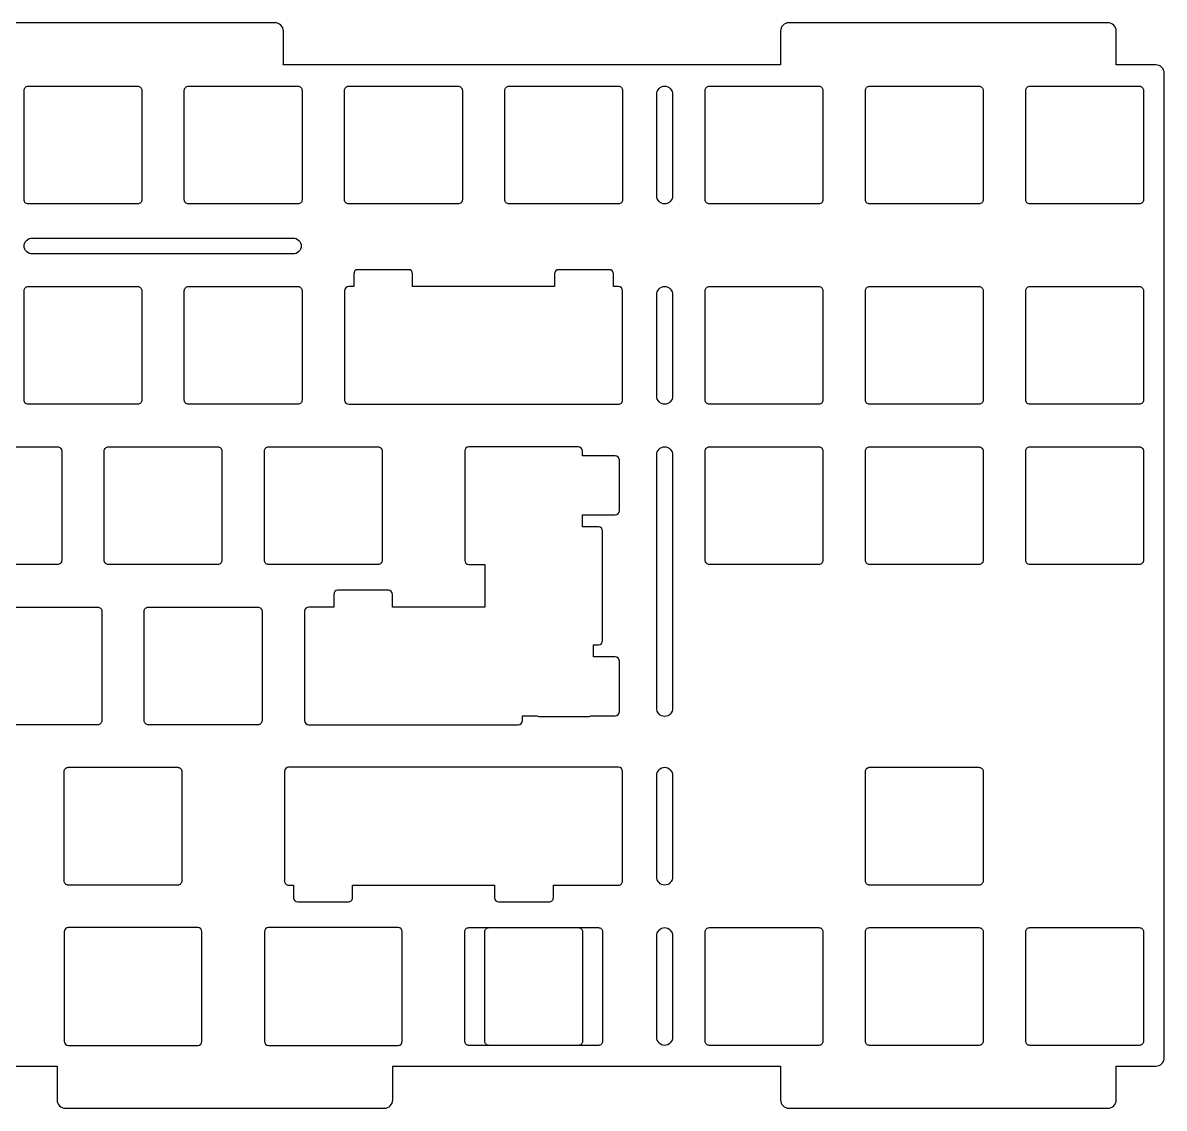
# Model space of a CAD drawing. Header units: millimetres. Extents: x 8 to 355, y 3 to 132.
# Drawn here: x 219.5 to 355.1, y 3.5 to 132.5 of the extents above; entities that cross this region are included whole.
import ezdxf

# ---------------------------------------------------------------- set-up
doc = ezdxf.new("R2010")
doc.units = ezdxf.units.MM
for name, color, linetype in [('Layer_1', 7, 'CONTINUOUS'), ('Layer_2', 7, 'CONTINUOUS'), ('Layer_3', 7, 'CONTINUOUS')]:
    doc.layers.add(name, color=color, linetype=linetype)

msp = doc.modelspace()

# ---------------------------------------------------------------- linework, layer by layer
at = {"layer": 'Layer_1', "color": 4}
for p, q in [((249.42492, 132.475089), (211.5249, 132.475089)), ((348.42491, 132.475089), (310.5249, 132.475089)), ((250.42485, 127.57513), (250.42485, 131.475151)), ((309.52445, 131.475151), (309.52445, 127.57513)), ((349.42485, 127.57513), (349.42485, 131.475151)), ((309.53475, 127.474878), (250.41485, 127.474878)), ((354.12485, 127.474878), (349.41455, 127.474878)), ((355.12479, 9.47485), (355.12479, 126.474939)), ((65.415165, 8.47491), (223.53468, 8.47491)), ((223.52468, 8.37521), (223.52468, 4.47519)), ((263.41457, 8.47491), (309.53475, 8.47491)), ((263.42457, 4.47519), (263.42457, 8.37521)), ((309.52445, 8.37521), (309.52445, 4.47519)), ((349.41455, 8.47491), (354.12485, 8.47491)), ((349.42485, 4.47519), (349.42485, 8.37521)), ((224.52462, 3.47525), (262.42463, 3.47525)), ((310.5249, 3.47525), (348.42491, 3.47525))]:
    msp.add_line(p, q, dxfattribs=at)
for points in [[(250.42485, 131.475151), (250.42485, 132.029148), (249.97887, 132.475089), (249.42492, 132.475089)], [(310.5249, 132.475089), (309.9709, 132.475089), (309.52445, 132.029148), (309.52445, 131.475151)], [(349.42485, 131.475151), (349.42485, 132.029148), (348.97891, 132.475089), (348.42491, 132.475089)], [(250.41485, 127.474878), (250.41785, 127.50832), (250.42485, 127.540777), (250.42485, 127.57513)], [(309.52445, 127.57513), (309.52445, 127.540768), (309.53145, 127.508328), (309.53475, 127.474878)], [(349.41455, 127.474878), (349.41755, 127.508328), (349.42485, 127.540768), (349.42485, 127.57513)], [(355.12479, 126.474939), (355.12479, 127.028935), (354.67885, 127.474878), (354.12485, 127.474878)], [(223.53468, 8.47491), (223.53168, 8.44161), (223.52468, 8.40931), (223.52468, 8.37521)], [(263.42457, 8.37521), (263.42457, 8.40941), (263.41757, 8.44171), (263.41457, 8.47491)], [(309.53475, 8.47491), (309.53175, 8.44161), (309.52445, 8.40941), (309.52445, 8.37521)], [(349.42485, 8.37521), (349.42485, 8.40941), (349.41785, 8.44171), (349.41455, 8.47491)], [(354.12485, 8.47491), (354.67885, 8.47491), (355.12479, 8.92085), (355.12479, 9.47485)], [(223.52468, 4.47519), (223.52468, 3.92119), (223.97062, 3.47525), (224.52462, 3.47525)], [(262.42463, 3.47525), (262.97863, 3.47525), (263.42457, 3.92119), (263.42457, 4.47519)], [(309.52445, 4.47519), (309.52445, 3.92119), (309.9709, 3.47525), (310.5249, 3.47525)], [(348.42491, 3.47525), (348.97891, 3.47525), (349.42485, 3.92119), (349.42485, 4.47519)]]:
    msp.add_open_spline(points, degree=3, dxfattribs=at)
at = {"layer": 'Layer_2', "color": 2}
for p, q in [((220.1, 124.95), (233.1, 124.95)), ((220.1, 124.95), (220.1, 124.95)), ((239.15, 124.95), (252.15, 124.95)), ((239.15, 124.95), (239.15, 124.95)), ((258.2, 124.95), (271.2, 124.95)), ((258.2, 124.95), (258.2, 124.95)), ((277.25, 124.95), (290.25, 124.95)), ((277.25, 124.95), (277.25, 124.95)), ((301.063, 124.95), (314.063, 124.95)), ((301.063, 124.95), (301.063, 124.95)), ((320.113, 124.95), (333.113, 124.95)), ((320.113, 124.95), (320.113, 124.95)), ((339.163, 124.95), (352.163, 124.95)), ((339.163, 124.95), (339.163, 124.95)), ((219.6, 111.45), (219.6, 124.45)), ((233.6, 124.45), (233.6, 111.45)), ((238.65, 111.45), (238.65, 124.45)), ((252.65, 124.45), (252.65, 111.45)), ((257.7, 111.45), (257.7, 124.45)), ((271.7, 124.45), (271.7, 111.45)), ((276.75, 111.45), (276.75, 124.45)), ((290.75, 124.45), (290.75, 111.45)), ((300.563, 111.45), (300.563, 124.45)), ((314.563, 124.45), (314.563, 111.45)), ((319.613, 111.45), (319.613, 124.45)), ((333.613, 124.45), (333.613, 111.45)), ((338.663, 111.45), (338.663, 124.45)), ((352.663, 124.45), (352.663, 111.45)), ((233.1, 110.95), (220.1, 110.95)), ((252.15, 110.95), (239.15, 110.95)), ((271.2, 110.95), (258.2, 110.95)), ((290.25, 110.95), (277.25, 110.95)), ((314.063, 110.95), (301.063, 110.95)), ((333.113, 110.95), (320.113, 110.95)), ((352.163, 110.95), (339.163, 110.95)), ((265.28717, 103.136829), (259.28702, 103.136829)), ((289.16323, 103.136829), (283.16308, 103.136829)), ((258.78679, 102.637118), (258.78679, 101.136951)), ((265.78688, 101.136951), (265.78688, 102.637118)), ((282.66285, 102.637118), (282.66285, 101.136951)), ((289.66294, 101.136951), (289.66294, 102.637118)), ((219.6, 87.637), (219.6, 100.637)), ((220.1, 101.137), (233.1, 101.137)), ((220.1, 101.137), (220.1, 101.137)), ((233.6, 100.637), (233.6, 87.637)), ((238.65, 87.637), (238.65, 100.637)), ((239.15, 101.137), (252.15, 101.137)), ((239.15, 101.137), (239.15, 101.137)), ((252.65, 100.637), (252.65, 87.637)), ((257.70003, 100.63724), (257.70003, 87.637)), ((258.78679, 101.136951), (258.19974, 101.136951)), ((267.72474, 101.136951), (265.78688, 101.136951)), ((271.19998, 101.136951), (267.72474, 101.136951)), ((277.24974, 101.136951), (271.19998, 101.136951)), ((280.72498, 101.136951), (277.24974, 101.136951)), ((282.66285, 101.136951), (280.72498, 101.136951)), ((290.24998, 101.136951), (289.66294, 101.136951)), ((290.75021, 87.637), (290.75021, 100.63724)), ((300.563, 87.637), (300.563, 100.637)), ((301.063, 101.137), (314.063, 101.137)), ((301.063, 101.137), (301.063, 101.137)), ((314.563, 100.637), (314.563, 87.637)), ((319.613, 87.637), (319.613, 100.637)), ((320.113, 101.137), (333.113, 101.137)), ((320.113, 101.137), (320.113, 101.137)), ((333.613, 100.637), (333.613, 87.637)), ((338.663, 87.637), (338.663, 100.637)), ((339.163, 101.137), (352.163, 101.137)), ((339.163, 101.137), (339.163, 101.137)), ((352.663, 100.637), (352.663, 87.637)), ((233.1, 87.137), (220.1, 87.137)), ((252.15, 87.137), (239.15, 87.137)), ((258.19974, 87.136772), (267.72474, 87.136772)), ((267.72474, 87.136772), (271.19998, 87.136772)), ((271.19998, 87.136772), (277.24974, 87.136772)), ((277.24974, 87.136772), (280.72498, 87.136772)), ((280.72498, 87.136772), (290.24998, 87.136772)), ((314.063, 87.137), (301.063, 87.137)), ((333.113, 87.137), (320.113, 87.137)), ((352.163, 87.137), (339.163, 87.137)), ((210.575, 82.087), (223.575, 82.087)), ((224.075, 81.587), (224.075, 68.587)), ((229.125, 68.587), (229.125, 81.587)), ((229.625, 82.087), (242.625, 82.087)), ((229.625, 82.087), (229.625, 82.087)), ((243.125, 81.587), (243.125, 68.587)), ((248.175, 68.587), (248.175, 81.587)), ((248.675, 82.087), (261.675, 82.087)), ((248.675, 82.087), (248.675, 82.087)), ((262.175, 81.587), (262.175, 68.587)), ((271.98805, 81.58724), (271.98805, 68.587)), ((285.488, 82.086951), (272.48776, 82.086951)), ((285.98823, 81.000195), (285.98823, 81.58724)), ((300.563, 68.587), (300.563, 81.587)), ((301.063, 82.087), (314.063, 82.087)), ((301.063, 82.087), (301.063, 82.087)), ((314.563, 81.587), (314.563, 68.587)), ((319.613, 68.587), (319.613, 81.587)), ((320.113, 82.087), (333.113, 82.087)), ((320.113, 82.087), (320.113, 82.087)), ((333.613, 81.587), (333.613, 68.587)), ((338.663, 68.587), (338.663, 81.587)), ((339.163, 82.087), (352.163, 82.087)), ((339.163, 82.087), (339.163, 82.087)), ((352.663, 81.587), (352.663, 68.587)), ((289.86913, 81.000195), (285.98823, 81.000195)), ((290.36884, 74.499817), (290.36884, 80.499967)), ((285.98823, 72.561951), (285.98823, 74.000106)), ((285.98823, 74.000106), (289.86913, 74.000106)), ((287.86925, 72.561951), (285.98823, 72.561951)), ((288.36896, 59.062), (288.36896, 72.06224)), ((223.575, 68.087), (210.575, 68.087)), ((242.625, 68.087), (229.625, 68.087)), ((261.675, 68.087), (248.675, 68.087)), ((272.48776, 68.086772), (274.36878, 68.086772)), ((274.36878, 68.086772), (274.36878, 63.036951)), ((314.063, 68.087), (301.063, 68.087)), ((333.113, 68.087), (320.113, 68.087)), ((352.163, 68.087), (339.163, 68.087)), ((256.40605, 64.537118), (256.40605, 63.036951)), ((262.90592, 65.036829), (256.90577, 65.036829)), ((263.40614, 63.036951), (263.40614, 64.537118)), ((215.338, 63.037), (228.338, 63.037)), ((228.838, 62.537), (228.838, 49.537)), ((233.888, 49.537), (233.888, 62.537)), ((234.388, 63.037), (247.388, 63.037)), ((234.388, 63.037), (234.388, 63.037)), ((247.888, 62.537), (247.888, 49.537)), ((252.93805, 62.53724), (252.93805, 49.537)), ((256.40605, 63.036951), (253.43776, 63.036951)), ((265.34401, 63.036951), (263.40614, 63.036951)), ((266.438, 63.036951), (265.34401, 63.036951)), ((274.36878, 63.036951), (266.438, 63.036951)), ((287.28221, 57.124133), (287.28221, 58.561772)), ((287.28221, 58.561772), (287.86925, 58.561772)), ((289.86913, 57.124133), (287.28221, 57.124133)), ((290.36884, 50.623755), (290.36884, 56.623905)), ((228.338, 49.037), (215.338, 49.037)), ((247.388, 49.037), (234.388, 49.037)), ((253.43776, 49.036772), (265.34401, 49.036772)), ((265.34401, 49.036772), (266.438, 49.036772)), ((266.438, 49.036772), (278.34425, 49.036772)), ((278.84396, 49.537), (278.84396, 50.124044)), ((278.84396, 50.124044), (280.57202, 50.124044)), ((280.78183, 50.037224), (286.78198, 50.037224)), ((286.99178, 50.124044), (289.86913, 50.124044)), ((224.363, 30.487), (224.363, 43.487)), ((224.863, 43.987), (237.863, 43.987)), ((224.863, 43.987), (224.863, 43.987)), ((238.363, 43.487), (238.363, 30.487)), ((250.55577, 43.48724), (250.55577, 30.487)), ((260.58099, 43.986951), (251.05599, 43.986951)), ((264.05623, 43.986951), (260.58099, 43.986951)), ((272.59886, 43.986951), (264.05623, 43.986951)), ((273.58123, 43.986951), (272.59886, 43.986951)), ((277.24974, 43.986951), (273.58123, 43.986951)), ((278.65276, 43.986951), (277.24974, 43.986951)), ((290.24998, 43.986951), (278.65276, 43.986951)), ((290.75021, 30.487), (290.75021, 43.48724)), ((319.613, 30.487), (319.613, 43.487)), ((320.113, 43.987), (333.113, 43.987)), ((320.113, 43.987), (320.113, 43.987)), ((333.613, 43.487), (333.613, 30.487)), ((237.863, 29.987), (224.863, 29.987)), ((251.05599, 29.98677), (251.64304, 29.98677)), ((251.64304, 29.98677), (251.64304, 28.48712)), ((258.64313, 28.48712), (258.64313, 29.98677)), ((258.64313, 29.98677), (260.58099, 29.98677)), ((260.58099, 29.98677), (264.05623, 29.98677)), ((264.05623, 29.98677), (272.59886, 29.98677)), ((272.59886, 29.98677), (273.58123, 29.98677)), ((273.58123, 29.98677), (275.5191, 29.98677)), ((275.5191, 29.98677), (275.5191, 28.48712)), ((282.51919, 28.48712), (282.51919, 29.98677)), ((282.51919, 29.98677), (290.24998, 29.98677)), ((333.113, 29.987), (320.113, 29.987)), ((252.14275, 27.98689), (258.1429, 27.98689)), ((276.01881, 27.98689), (282.01896, 27.98689)), ((224.36305, 24.43724), (224.36305, 11.437)), ((227.24401, 24.93695), (224.86276, 24.93695)), ((237.863, 24.93695), (227.24401, 24.93695)), ((240.24425, 24.93695), (237.863, 24.93695)), ((240.74396, 11.437), (240.74396, 24.43724)), ((248.17503, 24.43724), (248.17503, 11.437)), ((251.05599, 24.93695), (248.67474, 24.93695)), ((261.67498, 24.93695), (251.05599, 24.93695)), ((264.05623, 24.93695), (261.67498, 24.93695)), ((264.55594, 11.437), (264.55594, 24.43724)), ((271.988, 11.437), (271.988, 24.437)), ((272.488, 24.937), (285.488, 24.937)), ((272.488, 24.937), (272.488, 24.937)), ((274.369, 11.437), (274.369, 24.437)), ((274.869, 24.937), (287.869, 24.937)), ((274.869, 24.937), (274.869, 24.937)), ((285.988, 24.437), (285.988, 11.437)), ((288.369, 24.437), (288.369, 11.437)), ((300.563, 11.437), (300.563, 24.437)), ((301.063, 24.937), (314.063, 24.937)), ((301.063, 24.937), (301.063, 24.937)), ((314.563, 24.437), (314.563, 11.437)), ((319.613, 11.437), (319.613, 24.437)), ((320.113, 24.937), (333.113, 24.937)), ((320.113, 24.937), (320.113, 24.937)), ((333.613, 24.437), (333.613, 11.437)), ((338.663, 11.437), (338.663, 24.437)), ((339.163, 24.937), (352.163, 24.937)), ((339.163, 24.937), (339.163, 24.937)), ((352.663, 24.437), (352.663, 11.437)), ((224.86276, 10.93677), (227.24401, 10.93677)), ((227.24401, 10.93677), (237.863, 10.93677)), ((237.863, 10.93677), (240.24425, 10.93677)), ((248.67474, 10.93677), (251.05599, 10.93677)), ((251.05599, 10.93677), (261.67498, 10.93677)), ((261.67498, 10.93677), (264.05623, 10.93677)), ((285.488, 10.937), (272.488, 10.937)), ((287.869, 10.937), (274.869, 10.937)), ((314.063, 10.937), (301.063, 10.937)), ((333.113, 10.937), (320.113, 10.937)), ((352.163, 10.937), (339.163, 10.937))]:
    msp.add_line(p, q, dxfattribs=at)
for points in [[(219.746447, 124.803553), (219.840215, 124.897322), (219.967392, 124.95), (220.1, 124.95)], [(233.1, 124.95), (233.232608, 124.95), (233.359785, 124.897322), (233.453553, 124.803553)], [(238.796447, 124.803553), (238.890215, 124.897322), (239.017392, 124.95), (239.15, 124.95)], [(252.15, 124.95), (252.282608, 124.95), (252.409785, 124.897322), (252.503553, 124.803553)], [(257.846447, 124.803553), (257.940215, 124.897322), (258.067392, 124.95), (258.2, 124.95)], [(271.2, 124.95), (271.332608, 124.95), (271.459785, 124.897322), (271.553553, 124.803553)], [(276.896447, 124.803553), (276.990215, 124.897322), (277.117392, 124.95), (277.25, 124.95)], [(290.25, 124.95), (290.382608, 124.95), (290.509785, 124.897322), (290.603553, 124.803553)], [(300.709447, 124.803553), (300.803215, 124.897322), (300.930392, 124.95), (301.063, 124.95)], [(314.063, 124.95), (314.195608, 124.95), (314.322785, 124.897322), (314.416553, 124.803553)], [(319.759447, 124.803553), (319.853215, 124.897322), (319.980392, 124.95), (320.113, 124.95)], [(333.113, 124.95), (333.245608, 124.95), (333.372785, 124.897322), (333.466553, 124.803553)], [(338.809447, 124.803553), (338.903215, 124.897322), (339.030392, 124.95), (339.163, 124.95)], [(352.163, 124.95), (352.295608, 124.95), (352.422785, 124.897322), (352.516553, 124.803553)], [(219.6, 124.45), (219.6, 124.582608), (219.652678, 124.709785), (219.746447, 124.803553)], [(233.453553, 124.803553), (233.547322, 124.709785), (233.6, 124.582608), (233.6, 124.45)], [(238.65, 124.45), (238.65, 124.582608), (238.702678, 124.709785), (238.796447, 124.803553)], [(252.503553, 124.803553), (252.597322, 124.709785), (252.65, 124.582608), (252.65, 124.45)], [(257.7, 124.45), (257.7, 124.582608), (257.752678, 124.709785), (257.846447, 124.803553)], [(271.553553, 124.803553), (271.647322, 124.709785), (271.7, 124.582608), (271.7, 124.45)], [(276.75, 124.45), (276.75, 124.582608), (276.802678, 124.709785), (276.896447, 124.803553)], [(290.603553, 124.803553), (290.697322, 124.709785), (290.75, 124.582608), (290.75, 124.45)], [(300.563, 124.45), (300.563, 124.582608), (300.615678, 124.709785), (300.709447, 124.803553)], [(314.416553, 124.803553), (314.510322, 124.709785), (314.563, 124.582608), (314.563, 124.45)], [(319.613, 124.45), (319.613, 124.582608), (319.665678, 124.709785), (319.759447, 124.803553)], [(333.466553, 124.803553), (333.560322, 124.709785), (333.613, 124.582608), (333.613, 124.45)], [(338.663, 124.45), (338.663, 124.582608), (338.715678, 124.709785), (338.809447, 124.803553)], [(352.516553, 124.803553), (352.610322, 124.709785), (352.663, 124.582608), (352.663, 124.45)], [(219.746447, 111.096447), (219.652678, 111.190215), (219.6, 111.317392), (219.6, 111.45)], [(233.6, 111.45), (233.6, 111.317392), (233.547322, 111.190215), (233.453553, 111.096447)], [(238.796447, 111.096447), (238.702678, 111.190215), (238.65, 111.317392), (238.65, 111.45)], [(252.65, 111.45), (252.65, 111.317392), (252.597322, 111.190215), (252.503553, 111.096447)], [(257.846447, 111.096447), (257.752678, 111.190215), (257.7, 111.317392), (257.7, 111.45)], [(271.7, 111.45), (271.7, 111.317392), (271.647322, 111.190215), (271.553553, 111.096447)], [(276.896447, 111.096447), (276.802678, 111.190215), (276.75, 111.317392), (276.75, 111.45)], [(290.75, 111.45), (290.75, 111.317392), (290.697322, 111.190215), (290.603553, 111.096447)], [(300.709447, 111.096447), (300.615678, 111.190215), (300.563, 111.317392), (300.563, 111.45)], [(314.563, 111.45), (314.563, 111.317392), (314.510322, 111.190215), (314.416553, 111.096447)], [(319.759447, 111.096447), (319.665678, 111.190215), (319.613, 111.317392), (319.613, 111.45)], [(333.613, 111.45), (333.613, 111.317392), (333.560322, 111.190215), (333.466553, 111.096447)], [(338.809447, 111.096447), (338.715678, 111.190215), (338.663, 111.317392), (338.663, 111.45)], [(352.663, 111.45), (352.663, 111.317392), (352.610322, 111.190215), (352.516553, 111.096447)], [(220.1, 110.95), (219.967392, 110.95), (219.840215, 111.002678), (219.746447, 111.096447)], [(233.453553, 111.096447), (233.359785, 111.002678), (233.232608, 110.95), (233.1, 110.95)], [(239.15, 110.95), (239.017392, 110.95), (238.890215, 111.002678), (238.796447, 111.096447)], [(252.503553, 111.096447), (252.409785, 111.002678), (252.282608, 110.95), (252.15, 110.95)], [(258.2, 110.95), (258.067392, 110.95), (257.940215, 111.002678), (257.846447, 111.096447)], [(271.553553, 111.096447), (271.459785, 111.002678), (271.332608, 110.95), (271.2, 110.95)], [(277.25, 110.95), (277.117392, 110.95), (276.990215, 111.002678), (276.896447, 111.096447)], [(290.603553, 111.096447), (290.509785, 111.002678), (290.382608, 110.95), (290.25, 110.95)], [(301.063, 110.95), (300.930392, 110.95), (300.803215, 111.002678), (300.709447, 111.096447)], [(314.416553, 111.096447), (314.322785, 111.002678), (314.195608, 110.95), (314.063, 110.95)], [(320.113, 110.95), (319.980392, 110.95), (319.853215, 111.002678), (319.759447, 111.096447)], [(333.466553, 111.096447), (333.372785, 111.002678), (333.245608, 110.95), (333.113, 110.95)], [(339.163, 110.95), (339.030392, 110.95), (338.903215, 111.002678), (338.809447, 111.096447)], [(352.516553, 111.096447), (352.422785, 111.002678), (352.295608, 110.95), (352.163, 110.95)], [(259.28702, 103.136829), (259.010901, 103.136956), (258.78695, 102.913237), (258.78679, 102.637118)], [(265.78688, 102.637118), (265.786721, 102.913034), (265.563086, 103.136669), (265.28717, 103.136829)], [(283.16308, 103.136829), (282.886961, 103.136956), (282.66301, 102.913237), (282.66285, 102.637118)], [(289.66294, 102.637118), (289.662781, 102.913034), (289.439146, 103.136669), (289.16323, 103.136829)], [(219.6, 100.637), (219.6, 100.769608), (219.652678, 100.896785), (219.746447, 100.990553)], [(219.746447, 100.990553), (219.840215, 101.084322), (219.967392, 101.137), (220.1, 101.137)], [(233.1, 101.137), (233.232608, 101.137), (233.359785, 101.084322), (233.453553, 100.990553)], [(233.453553, 100.990553), (233.547322, 100.896785), (233.6, 100.769608), (233.6, 100.637)], [(238.65, 100.637), (238.65, 100.769608), (238.702678, 100.896785), (238.796447, 100.990553)], [(238.796447, 100.990553), (238.890215, 101.084322), (239.017392, 101.137), (239.15, 101.137)], [(252.15, 101.137), (252.282608, 101.137), (252.409785, 101.084322), (252.503553, 100.990553)], [(252.503553, 100.990553), (252.597322, 100.896785), (252.65, 100.769608), (252.65, 100.637)], [(258.19974, 101.136951), (257.923824, 101.136791), (257.700189, 100.913156), (257.70003, 100.63724)], [(290.75021, 100.63724), (290.75005, 100.913359), (290.526099, 101.137078), (290.24998, 101.136951)], [(300.563, 100.637), (300.563, 100.769608), (300.615678, 100.896785), (300.709447, 100.990553)], [(300.709447, 100.990553), (300.803215, 101.084322), (300.930392, 101.137), (301.063, 101.137)], [(314.063, 101.137), (314.195608, 101.137), (314.322785, 101.084322), (314.416553, 100.990553)], [(314.416553, 100.990553), (314.510322, 100.896785), (314.563, 100.769608), (314.563, 100.637)], [(319.613, 100.637), (319.613, 100.769608), (319.665678, 100.896785), (319.759447, 100.990553)], [(319.759447, 100.990553), (319.853215, 101.084322), (319.980392, 101.137), (320.113, 101.137)], [(333.113, 101.137), (333.245608, 101.137), (333.372785, 101.084322), (333.466553, 100.990553)], [(333.466553, 100.990553), (333.560322, 100.896785), (333.613, 100.769608), (333.613, 100.637)], [(338.663, 100.637), (338.663, 100.769608), (338.715678, 100.896785), (338.809447, 100.990553)], [(338.809447, 100.990553), (338.903215, 101.084322), (339.030392, 101.137), (339.163, 101.137)], [(352.163, 101.137), (352.295608, 101.137), (352.422785, 101.084322), (352.516553, 100.990553)], [(352.516553, 100.990553), (352.610322, 100.896785), (352.663, 100.769608), (352.663, 100.637)], [(219.746447, 87.283447), (219.652678, 87.377215), (219.6, 87.504392), (219.6, 87.637)], [(220.1, 87.137), (219.967392, 87.137), (219.840215, 87.189678), (219.746447, 87.283447)], [(233.453553, 87.283447), (233.359785, 87.189678), (233.232608, 87.137), (233.1, 87.137)], [(233.6, 87.637), (233.6, 87.504392), (233.547322, 87.377215), (233.453553, 87.283447)], [(238.796447, 87.283447), (238.702678, 87.377215), (238.65, 87.504392), (238.65, 87.637)], [(239.15, 87.137), (239.017392, 87.137), (238.890215, 87.189678), (238.796447, 87.283447)], [(252.503553, 87.283447), (252.409785, 87.189678), (252.282608, 87.137), (252.15, 87.137)], [(252.65, 87.637), (252.65, 87.504392), (252.597322, 87.377215), (252.503553, 87.283447)], [(257.70003, 87.637), (257.699904, 87.360882), (257.923622, 87.136932), (258.19974, 87.136772)], [(290.24998, 87.136772), (290.382668, 87.136711), (290.509938, 87.189394), (290.603763, 87.283218)], [(290.603763, 87.283218), (290.697587, 87.377042), (290.750271, 87.504312), (290.75021, 87.637)], [(300.709447, 87.283447), (300.615678, 87.377215), (300.563, 87.504392), (300.563, 87.637)], [(301.063, 87.137), (300.930392, 87.137), (300.803215, 87.189678), (300.709447, 87.283447)], [(314.416553, 87.283447), (314.322785, 87.189678), (314.195608, 87.137), (314.063, 87.137)], [(314.563, 87.637), (314.563, 87.504392), (314.510322, 87.377215), (314.416553, 87.283447)], [(319.759447, 87.283447), (319.665678, 87.377215), (319.613, 87.504392), (319.613, 87.637)], [(320.113, 87.137), (319.980392, 87.137), (319.853215, 87.189678), (319.759447, 87.283447)], [(333.466553, 87.283447), (333.372785, 87.189678), (333.245608, 87.137), (333.113, 87.137)], [(333.613, 87.637), (333.613, 87.504392), (333.560322, 87.377215), (333.466553, 87.283447)], [(338.809447, 87.283447), (338.715678, 87.377215), (338.663, 87.504392), (338.663, 87.637)], [(339.163, 87.137), (339.030392, 87.137), (338.903215, 87.189678), (338.809447, 87.283447)], [(352.516553, 87.283447), (352.422785, 87.189678), (352.295608, 87.137), (352.163, 87.137)], [(352.663, 87.637), (352.663, 87.504392), (352.610322, 87.377215), (352.516553, 87.283447)], [(223.575, 82.087), (223.707608, 82.087), (223.834785, 82.034322), (223.928553, 81.940553)], [(223.928553, 81.940553), (224.022322, 81.846785), (224.075, 81.719608), (224.075, 81.587)], [(229.125, 81.587), (229.125, 81.719608), (229.177678, 81.846785), (229.271447, 81.940553)], [(229.271447, 81.940553), (229.365215, 82.034322), (229.492392, 82.087), (229.625, 82.087)], [(242.625, 82.087), (242.757608, 82.087), (242.884785, 82.034322), (242.978553, 81.940553)], [(242.978553, 81.940553), (243.072322, 81.846785), (243.125, 81.719608), (243.125, 81.587)], [(248.175, 81.587), (248.175, 81.719608), (248.227678, 81.846785), (248.321447, 81.940553)], [(248.321447, 81.940553), (248.415215, 82.034322), (248.542392, 82.087), (248.675, 82.087)], [(261.675, 82.087), (261.807608, 82.087), (261.934785, 82.034322), (262.028553, 81.940553)], [(262.028553, 81.940553), (262.122322, 81.846785), (262.175, 81.719608), (262.175, 81.587)], [(272.48776, 82.086951), (272.21184, 82.086791), (271.98821, 81.863156), (271.98805, 81.58724)], [(285.98823, 81.58724), (285.98807, 81.863359), (285.76412, 82.087078), (285.488, 82.086951)], [(300.563, 81.587), (300.563, 81.719608), (300.615678, 81.846785), (300.709447, 81.940553)], [(300.709447, 81.940553), (300.803215, 82.034322), (300.930392, 82.087), (301.063, 82.087)], [(314.063, 82.087), (314.195608, 82.087), (314.322785, 82.034322), (314.416553, 81.940553)], [(314.416553, 81.940553), (314.510322, 81.846785), (314.563, 81.719608), (314.563, 81.587)], [(319.613, 81.587), (319.613, 81.719608), (319.665678, 81.846785), (319.759447, 81.940553)], [(319.759447, 81.940553), (319.853215, 82.034322), (319.980392, 82.087), (320.113, 82.087)], [(333.113, 82.087), (333.245608, 82.087), (333.372785, 82.034322), (333.466553, 81.940553)], [(333.466553, 81.940553), (333.560322, 81.846785), (333.613, 81.719608), (333.613, 81.587)], [(338.663, 81.587), (338.663, 81.719608), (338.715678, 81.846785), (338.809447, 81.940553)], [(338.809447, 81.940553), (338.903215, 82.034322), (339.030392, 82.087), (339.163, 82.087)], [(352.163, 82.087), (352.295608, 82.087), (352.422785, 82.034322), (352.516553, 81.940553)], [(352.516553, 81.940553), (352.610322, 81.846785), (352.663, 81.719608), (352.663, 81.587)], [(290.36884, 80.499967), (290.36897, 80.776085), (290.14525, 81.000035), (289.86913, 81.000195)], [(289.86913, 74.000106), (290.14505, 74.000266), (290.36868, 74.223901), (290.36884, 74.499817)], [(288.36896, 72.06224), (288.3688, 72.338156), (288.14517, 72.561791), (287.86925, 72.561951)], [(223.928553, 68.233447), (223.834785, 68.139678), (223.707608, 68.087), (223.575, 68.087)], [(224.075, 68.587), (224.075, 68.454392), (224.022322, 68.327215), (223.928553, 68.233447)], [(229.271447, 68.233447), (229.177678, 68.327215), (229.125, 68.454392), (229.125, 68.587)], [(229.625, 68.087), (229.492392, 68.087), (229.365215, 68.139678), (229.271447, 68.233447)], [(242.978553, 68.233447), (242.884785, 68.139678), (242.757608, 68.087), (242.625, 68.087)], [(243.125, 68.587), (243.125, 68.454392), (243.072322, 68.327215), (242.978553, 68.233447)], [(248.321447, 68.233447), (248.227678, 68.327215), (248.175, 68.454392), (248.175, 68.587)], [(248.675, 68.087), (248.542392, 68.087), (248.415215, 68.139678), (248.321447, 68.233447)], [(262.028553, 68.233447), (261.934785, 68.139678), (261.807608, 68.087), (261.675, 68.087)], [(262.175, 68.587), (262.175, 68.454392), (262.122322, 68.327215), (262.028553, 68.233447)], [(271.98805, 68.587), (271.98792, 68.310882), (272.21164, 68.086932), (272.48776, 68.086772)], [(300.709447, 68.233447), (300.615678, 68.327215), (300.563, 68.454392), (300.563, 68.587)], [(301.063, 68.087), (300.930392, 68.087), (300.803215, 68.139678), (300.709447, 68.233447)], [(314.416553, 68.233447), (314.322785, 68.139678), (314.195608, 68.087), (314.063, 68.087)], [(314.563, 68.587), (314.563, 68.454392), (314.510322, 68.327215), (314.416553, 68.233447)], [(319.759447, 68.233447), (319.665678, 68.327215), (319.613, 68.454392), (319.613, 68.587)], [(320.113, 68.087), (319.980392, 68.087), (319.853215, 68.139678), (319.759447, 68.233447)], [(333.466553, 68.233447), (333.372785, 68.139678), (333.245608, 68.087), (333.113, 68.087)], [(333.613, 68.587), (333.613, 68.454392), (333.560322, 68.327215), (333.466553, 68.233447)], [(338.809447, 68.233447), (338.715678, 68.327215), (338.663, 68.454392), (338.663, 68.587)], [(339.163, 68.087), (339.030392, 68.087), (338.903215, 68.139678), (338.809447, 68.233447)], [(352.516553, 68.233447), (352.422785, 68.139678), (352.295608, 68.087), (352.163, 68.087)], [(352.663, 68.587), (352.663, 68.454392), (352.610322, 68.327215), (352.516553, 68.233447)], [(256.90577, 65.036829), (256.62985, 65.036675), (256.40621, 64.813038), (256.40605, 64.537118)], [(263.40614, 64.537118), (263.40598, 64.813233), (263.18204, 65.036951), (262.90592, 65.036829)], [(228.338, 63.037), (228.470608, 63.037), (228.597785, 62.984322), (228.691553, 62.890553)], [(228.691553, 62.890553), (228.785322, 62.796785), (228.838, 62.669608), (228.838, 62.537)], [(233.888, 62.537), (233.888, 62.669608), (233.940678, 62.796785), (234.034447, 62.890553)], [(234.034447, 62.890553), (234.128215, 62.984322), (234.255392, 63.037), (234.388, 63.037)], [(247.388, 63.037), (247.520608, 63.037), (247.647785, 62.984322), (247.741553, 62.890553)], [(247.741553, 62.890553), (247.835322, 62.796785), (247.888, 62.669608), (247.888, 62.537)], [(253.43776, 63.036951), (253.16184, 63.036791), (252.93821, 62.813156), (252.93805, 62.53724)], [(287.86925, 58.561772), (288.14537, 58.561932), (288.36909, 58.785882), (288.36896, 59.062)], [(290.36884, 56.623905), (290.36897, 56.900023), (290.14525, 57.123973), (289.86913, 57.124133)], [(289.86913, 50.124044), (290.14505, 50.124204), (290.36868, 50.347839), (290.36884, 50.623755)], [(228.691553, 49.183447), (228.597785, 49.089678), (228.470608, 49.037), (228.338, 49.037)], [(228.838, 49.537), (228.838, 49.404392), (228.785322, 49.277215), (228.691553, 49.183447)], [(234.034447, 49.183447), (233.940678, 49.277215), (233.888, 49.404392), (233.888, 49.537)], [(234.388, 49.037), (234.255392, 49.037), (234.128215, 49.089678), (234.034447, 49.183447)], [(247.741553, 49.183447), (247.647785, 49.089678), (247.520608, 49.037), (247.388, 49.037)], [(247.888, 49.537), (247.888, 49.404392), (247.835322, 49.277215), (247.741553, 49.183447)], [(252.93805, 49.537), (252.93792, 49.260882), (253.16164, 49.036932), (253.43776, 49.036772)], [(278.34425, 49.036772), (278.62037, 49.036932), (278.84409, 49.260882), (278.84396, 49.537)], [(280.57202, 50.124044), (280.63432, 50.079394), (280.70616, 50.049694), (280.78183, 50.037224)], [(286.78198, 50.037224), (286.85768, 50.049694), (286.92943, 50.079394), (286.99178, 50.124044)], [(224.363, 43.487), (224.363, 43.619608), (224.415678, 43.746785), (224.509447, 43.840553)], [(224.509447, 43.840553), (224.603215, 43.934322), (224.730392, 43.987), (224.863, 43.987)], [(237.863, 43.987), (237.995608, 43.987), (238.122785, 43.934322), (238.216553, 43.840553)], [(238.216553, 43.840553), (238.310322, 43.746785), (238.363, 43.619608), (238.363, 43.487)], [(251.05599, 43.986951), (250.779875, 43.987073), (250.55593, 43.763355), (250.55577, 43.48724)], [(290.75021, 43.48724), (290.75005, 43.763359), (290.526099, 43.987078), (290.24998, 43.986951)], [(319.613, 43.487), (319.613, 43.619608), (319.665678, 43.746785), (319.759447, 43.840553)], [(319.759447, 43.840553), (319.853215, 43.934322), (319.980392, 43.987), (320.113, 43.987)], [(333.113, 43.987), (333.245608, 43.987), (333.372785, 43.934322), (333.466553, 43.840553)], [(333.466553, 43.840553), (333.560322, 43.746785), (333.613, 43.619608), (333.613, 43.487)], [(224.509447, 30.133447), (224.415678, 30.227215), (224.363, 30.354392), (224.363, 30.487)], [(224.863, 29.987), (224.730392, 29.987), (224.603215, 30.039678), (224.509447, 30.133447)], [(238.216553, 30.133447), (238.122785, 30.039678), (237.995608, 29.987), (237.863, 29.987)], [(238.363, 30.487), (238.363, 30.354392), (238.310322, 30.227215), (238.216553, 30.133447)], [(250.55577, 30.487), (250.555709, 30.354314), (250.608391, 30.227044), (250.702213, 30.13322)], [(250.702213, 30.13322), (250.796035, 30.039396), (250.923304, 29.986712), (251.05599, 29.98677)], [(290.24998, 29.98677), (290.382668, 29.986709), (290.509939, 30.039392), (290.603763, 30.133217)], [(290.603763, 30.133217), (290.697588, 30.227041), (290.750271, 30.354312), (290.75021, 30.487)], [(319.759447, 30.133447), (319.665678, 30.227215), (319.613, 30.354392), (319.613, 30.487)], [(320.113, 29.987), (319.980392, 29.987), (319.853215, 30.039678), (319.759447, 30.133447)], [(333.466553, 30.133447), (333.372785, 30.039678), (333.245608, 29.987), (333.113, 29.987)], [(333.613, 30.487), (333.613, 30.354392), (333.560322, 30.227215), (333.466553, 30.133447)], [(251.64304, 28.48712), (251.642913, 28.211001), (251.866631, 27.98705), (252.14275, 27.98689)], [(258.1429, 27.98689), (258.275588, 27.986829), (258.402859, 28.039512), (258.496683, 28.133337)], [(258.496683, 28.133337), (258.590508, 28.227161), (258.643191, 28.354432), (258.64313, 28.48712)], [(275.5191, 28.48712), (275.518973, 28.211001), (275.742691, 27.98705), (276.01881, 27.98689)], [(282.01896, 27.98689), (282.151648, 27.986829), (282.278919, 28.039512), (282.372743, 28.133337)], [(282.372743, 28.133337), (282.466568, 28.227161), (282.519251, 28.354432), (282.51919, 28.48712)], [(224.86276, 24.93695), (224.586844, 24.93679), (224.36321, 24.713156), (224.36305, 24.43724)], [(240.74396, 24.43724), (240.7438, 24.713156), (240.520166, 24.93679), (240.24425, 24.93695)], [(248.67474, 24.93695), (248.398824, 24.93679), (248.17519, 24.713156), (248.17503, 24.43724)], [(264.55594, 24.43724), (264.55578, 24.713156), (264.332146, 24.93679), (264.05623, 24.93695)], [(271.988, 24.437), (271.988, 24.569608), (272.040678, 24.696785), (272.134447, 24.790553)], [(272.134447, 24.790553), (272.228215, 24.884322), (272.355392, 24.937), (272.488, 24.937)], [(274.369, 24.437), (274.369, 24.569608), (274.421678, 24.696785), (274.515447, 24.790553)], [(274.515447, 24.790553), (274.609215, 24.884322), (274.736392, 24.937), (274.869, 24.937)], [(285.488, 24.937), (285.620608, 24.937), (285.747785, 24.884322), (285.841553, 24.790553)], [(285.841553, 24.790553), (285.935322, 24.696785), (285.988, 24.569608), (285.988, 24.437)], [(287.869, 24.937), (288.001608, 24.937), (288.128785, 24.884322), (288.222553, 24.790553)], [(288.222553, 24.790553), (288.316322, 24.696785), (288.369, 24.569608), (288.369, 24.437)], [(300.563, 24.437), (300.563, 24.569608), (300.615678, 24.696785), (300.709447, 24.790553)], [(300.709447, 24.790553), (300.803215, 24.884322), (300.930392, 24.937), (301.063, 24.937)], [(314.063, 24.937), (314.195608, 24.937), (314.322785, 24.884322), (314.416553, 24.790553)], [(314.416553, 24.790553), (314.510322, 24.696785), (314.563, 24.569608), (314.563, 24.437)], [(319.613, 24.437), (319.613, 24.569608), (319.665678, 24.696785), (319.759447, 24.790553)], [(319.759447, 24.790553), (319.853215, 24.884322), (319.980392, 24.937), (320.113, 24.937)], [(333.113, 24.937), (333.245608, 24.937), (333.372785, 24.884322), (333.466553, 24.790553)], [(333.466553, 24.790553), (333.560322, 24.696785), (333.613, 24.569608), (333.613, 24.437)], [(338.663, 24.437), (338.663, 24.569608), (338.715678, 24.696785), (338.809447, 24.790553)], [(338.809447, 24.790553), (338.903215, 24.884322), (339.030392, 24.937), (339.163, 24.937)], [(352.163, 24.937), (352.295608, 24.937), (352.422785, 24.884322), (352.516553, 24.790553)], [(352.516553, 24.790553), (352.610322, 24.696785), (352.663, 24.569608), (352.663, 24.437)], [(224.36305, 11.437), (224.362923, 11.160881), (224.586641, 10.93693), (224.86276, 10.93677)], [(240.24425, 10.93677), (240.520369, 10.93693), (240.744087, 11.160881), (240.74396, 11.437)], [(248.17503, 11.437), (248.174903, 11.160881), (248.398621, 10.93693), (248.67474, 10.93677)], [(264.05623, 10.93677), (264.332349, 10.93693), (264.556067, 11.160881), (264.55594, 11.437)], [(272.134447, 11.083447), (272.040678, 11.177215), (271.988, 11.304392), (271.988, 11.437)], [(272.488, 10.937), (272.355392, 10.937), (272.228215, 10.989678), (272.134447, 11.083447)], [(274.515447, 11.083447), (274.421678, 11.177215), (274.369, 11.304392), (274.369, 11.437)], [(274.869, 10.937), (274.736392, 10.937), (274.609215, 10.989678), (274.515447, 11.083447)], [(285.841553, 11.083447), (285.747785, 10.989678), (285.620608, 10.937), (285.488, 10.937)], [(285.988, 11.437), (285.988, 11.304392), (285.935322, 11.177215), (285.841553, 11.083447)], [(288.222553, 11.083447), (288.128785, 10.989678), (288.001608, 10.937), (287.869, 10.937)], [(288.369, 11.437), (288.369, 11.304392), (288.316322, 11.177215), (288.222553, 11.083447)], [(300.709447, 11.083447), (300.615678, 11.177215), (300.563, 11.304392), (300.563, 11.437)], [(301.063, 10.937), (300.930392, 10.937), (300.803215, 10.989678), (300.709447, 11.083447)], [(314.416553, 11.083447), (314.322785, 10.989678), (314.195608, 10.937), (314.063, 10.937)], [(314.563, 11.437), (314.563, 11.304392), (314.510322, 11.177215), (314.416553, 11.083447)], [(319.759447, 11.083447), (319.665678, 11.177215), (319.613, 11.304392), (319.613, 11.437)], [(320.113, 10.937), (319.980392, 10.937), (319.853215, 10.989678), (319.759447, 11.083447)], [(333.466553, 11.083447), (333.372785, 10.989678), (333.245608, 10.937), (333.113, 10.937)], [(333.613, 11.437), (333.613, 11.304392), (333.560322, 11.177215), (333.466553, 11.083447)], [(338.809447, 11.083447), (338.715678, 11.177215), (338.663, 11.304392), (338.663, 11.437)], [(339.163, 10.937), (339.030392, 10.937), (338.903215, 10.989678), (338.809447, 11.083447)], [(352.516553, 11.083447), (352.422785, 10.989678), (352.295608, 10.937), (352.163, 10.937)], [(352.663, 11.437), (352.663, 11.304392), (352.610322, 11.177215), (352.516553, 11.083447)]]:
    msp.add_open_spline(points, degree=3, dxfattribs=at)
at = {"layer": 'Layer_3', "color": 6}
for p, q in [((295.74999, 124.95), (295.74999, 124.95)), ((295.74999, 124.95), (295.74999, 124.95)), ((294.79999, 111.95), (294.79999, 123.95)), ((296.69999, 123.95), (296.69999, 111.95)), ((295.74999, 110.95), (295.74999, 110.95)), ((219.60001, 105.95), (219.60001, 105.95)), ((220.60001, 106.9), (251.550011, 106.9)), ((220.60001, 106.9), (220.60001, 106.9)), ((252.550011, 105.95), (252.550011, 105.95)), ((251.550011, 105), (220.60001, 105)), ((295.74999, 101.137001), (295.74999, 101.137001)), ((295.74999, 101.137001), (295.74999, 101.137001)), ((294.79999, 88.137001), (294.79999, 100.137001)), ((296.69999, 100.137001), (296.69999, 88.137001)), ((295.74999, 87.137001), (295.74999, 87.137001)), ((295.74999, 82.087002), (295.74999, 82.087002)), ((295.74999, 82.087002), (295.74999, 82.087002)), ((294.79999, 51.029328), (294.79999, 81.087002)), ((296.69999, 81.087002), (296.69999, 51.029328)), ((295.74999, 50.029328), (295.74999, 50.029328)), ((295.74999, 43.987), (295.74999, 43.987)), ((295.74999, 43.987), (295.74999, 43.987)), ((294.79999, 30.987), (294.79999, 42.987)), ((296.69999, 42.987), (296.69999, 30.987)), ((295.74999, 29.987), (295.74999, 29.987)), ((295.74999, 24.937), (295.74999, 24.937)), ((295.74999, 24.937), (295.74999, 24.937)), ((294.79999, 11.937), (294.79999, 23.937)), ((296.69999, 23.937), (296.69999, 11.937)), ((295.74999, 10.937), (295.74999, 10.937))]:
    msp.add_line(p, q, dxfattribs=at)
for points in [[(295.078239, 124.657107), (295.256398, 124.844643), (295.498034, 124.95), (295.74999, 124.95)], [(295.74999, 124.95), (296.001946, 124.95), (296.243582, 124.844643), (296.421741, 124.657107)], [(294.79999, 123.95), (294.79999, 124.215216), (294.900079, 124.46957), (295.078239, 124.657107)], [(296.421741, 124.657107), (296.599901, 124.46957), (296.69999, 124.215216), (296.69999, 123.95)], [(295.078239, 111.242893), (294.900079, 111.43043), (294.79999, 111.684784), (294.79999, 111.95)], [(296.69999, 111.95), (296.69999, 111.684784), (296.599901, 111.43043), (296.421741, 111.242893)], [(295.74999, 110.95), (295.498034, 110.95), (295.256398, 111.055357), (295.078239, 111.242893)], [(296.421741, 111.242893), (296.243582, 111.055357), (296.001946, 110.95), (295.74999, 110.95)], [(219.60001, 105.95), (219.60001, 106.201956), (219.705367, 106.443592), (219.892903, 106.621751)], [(219.892903, 105.278248), (219.705367, 105.456408), (219.60001, 105.698044), (219.60001, 105.95)], [(219.892903, 106.621751), (220.08044, 106.799911), (220.334793, 106.9), (220.60001, 106.9)], [(251.550011, 106.9), (251.815228, 106.9), (252.069581, 106.799911), (252.257118, 106.621751)], [(252.257118, 106.621751), (252.444654, 106.443592), (252.550011, 106.201956), (252.550011, 105.95)], [(252.550011, 105.95), (252.550011, 105.698044), (252.444654, 105.456408), (252.257118, 105.278248)], [(220.60001, 105), (220.334793, 105), (220.08044, 105.100089), (219.892903, 105.278248)], [(252.257118, 105.278248), (252.069581, 105.100089), (251.815228, 105), (251.550011, 105)], [(294.79999, 100.137001), (294.79999, 100.402217), (294.900079, 100.656571), (295.078239, 100.844108)], [(295.078239, 100.844108), (295.256398, 101.031644), (295.498034, 101.137001), (295.74999, 101.137001)], [(295.74999, 101.137001), (296.001946, 101.137001), (296.243582, 101.031644), (296.421741, 100.844108)], [(296.421741, 100.844108), (296.599901, 100.656571), (296.69999, 100.402217), (296.69999, 100.137001)], [(295.078239, 87.429894), (294.900079, 87.617431), (294.79999, 87.871785), (294.79999, 88.137001)], [(295.74999, 87.137001), (295.498034, 87.137001), (295.256398, 87.242358), (295.078239, 87.429894)], [(296.421741, 87.429894), (296.243582, 87.242358), (296.001946, 87.137001), (295.74999, 87.137001)], [(296.69999, 88.137001), (296.69999, 87.871785), (296.599901, 87.617431), (296.421741, 87.429894)], [(294.79999, 81.087002), (294.79999, 81.352218), (294.900079, 81.606572), (295.078239, 81.794109)], [(295.078239, 81.794109), (295.256398, 81.981645), (295.498034, 82.087002), (295.74999, 82.087002)], [(295.74999, 82.087002), (296.001946, 82.087002), (296.243582, 81.981645), (296.421741, 81.794109)], [(296.421741, 81.794109), (296.599901, 81.606572), (296.69999, 81.352218), (296.69999, 81.087002)], [(295.078239, 50.322221), (294.900079, 50.509758), (294.79999, 50.764112), (294.79999, 51.029328)], [(295.74999, 50.029328), (295.498034, 50.029328), (295.256398, 50.134685), (295.078239, 50.322221)], [(296.421741, 50.322221), (296.243582, 50.134685), (296.001946, 50.029328), (295.74999, 50.029328)], [(296.69999, 51.029328), (296.69999, 50.764112), (296.599901, 50.509758), (296.421741, 50.322221)], [(294.79999, 42.987), (294.79999, 43.252216), (294.900079, 43.50657), (295.078239, 43.694107)], [(295.078239, 43.694107), (295.256398, 43.881643), (295.498034, 43.987), (295.74999, 43.987)], [(295.74999, 43.987), (296.001946, 43.987), (296.243582, 43.881643), (296.421741, 43.694107)], [(296.421741, 43.694107), (296.599901, 43.50657), (296.69999, 43.252216), (296.69999, 42.987)], [(295.078239, 30.279893), (294.900079, 30.46743), (294.79999, 30.721784), (294.79999, 30.987)], [(295.74999, 29.987), (295.498034, 29.987), (295.256398, 30.092357), (295.078239, 30.279893)], [(296.421741, 30.279893), (296.243582, 30.092357), (296.001946, 29.987), (295.74999, 29.987)], [(296.69999, 30.987), (296.69999, 30.721784), (296.599901, 30.46743), (296.421741, 30.279893)], [(294.79999, 23.937), (294.79999, 24.202216), (294.900079, 24.45657), (295.078239, 24.644107)], [(295.078239, 24.644107), (295.256398, 24.831643), (295.498034, 24.937), (295.74999, 24.937)], [(295.74999, 24.937), (296.001946, 24.937), (296.243582, 24.831643), (296.421741, 24.644107)], [(296.421741, 24.644107), (296.599901, 24.45657), (296.69999, 24.202216), (296.69999, 23.937)], [(295.078239, 11.229893), (294.900079, 11.41743), (294.79999, 11.671784), (294.79999, 11.937)], [(295.74999, 10.937), (295.498034, 10.937), (295.256398, 11.042357), (295.078239, 11.229893)], [(296.421741, 11.229893), (296.243582, 11.042357), (296.001946, 10.937), (295.74999, 10.937)], [(296.69999, 11.937), (296.69999, 11.671784), (296.599901, 11.41743), (296.421741, 11.229893)]]:
    msp.add_open_spline(points, degree=3, dxfattribs=at)

doc.saveas('drawing.dxf')
